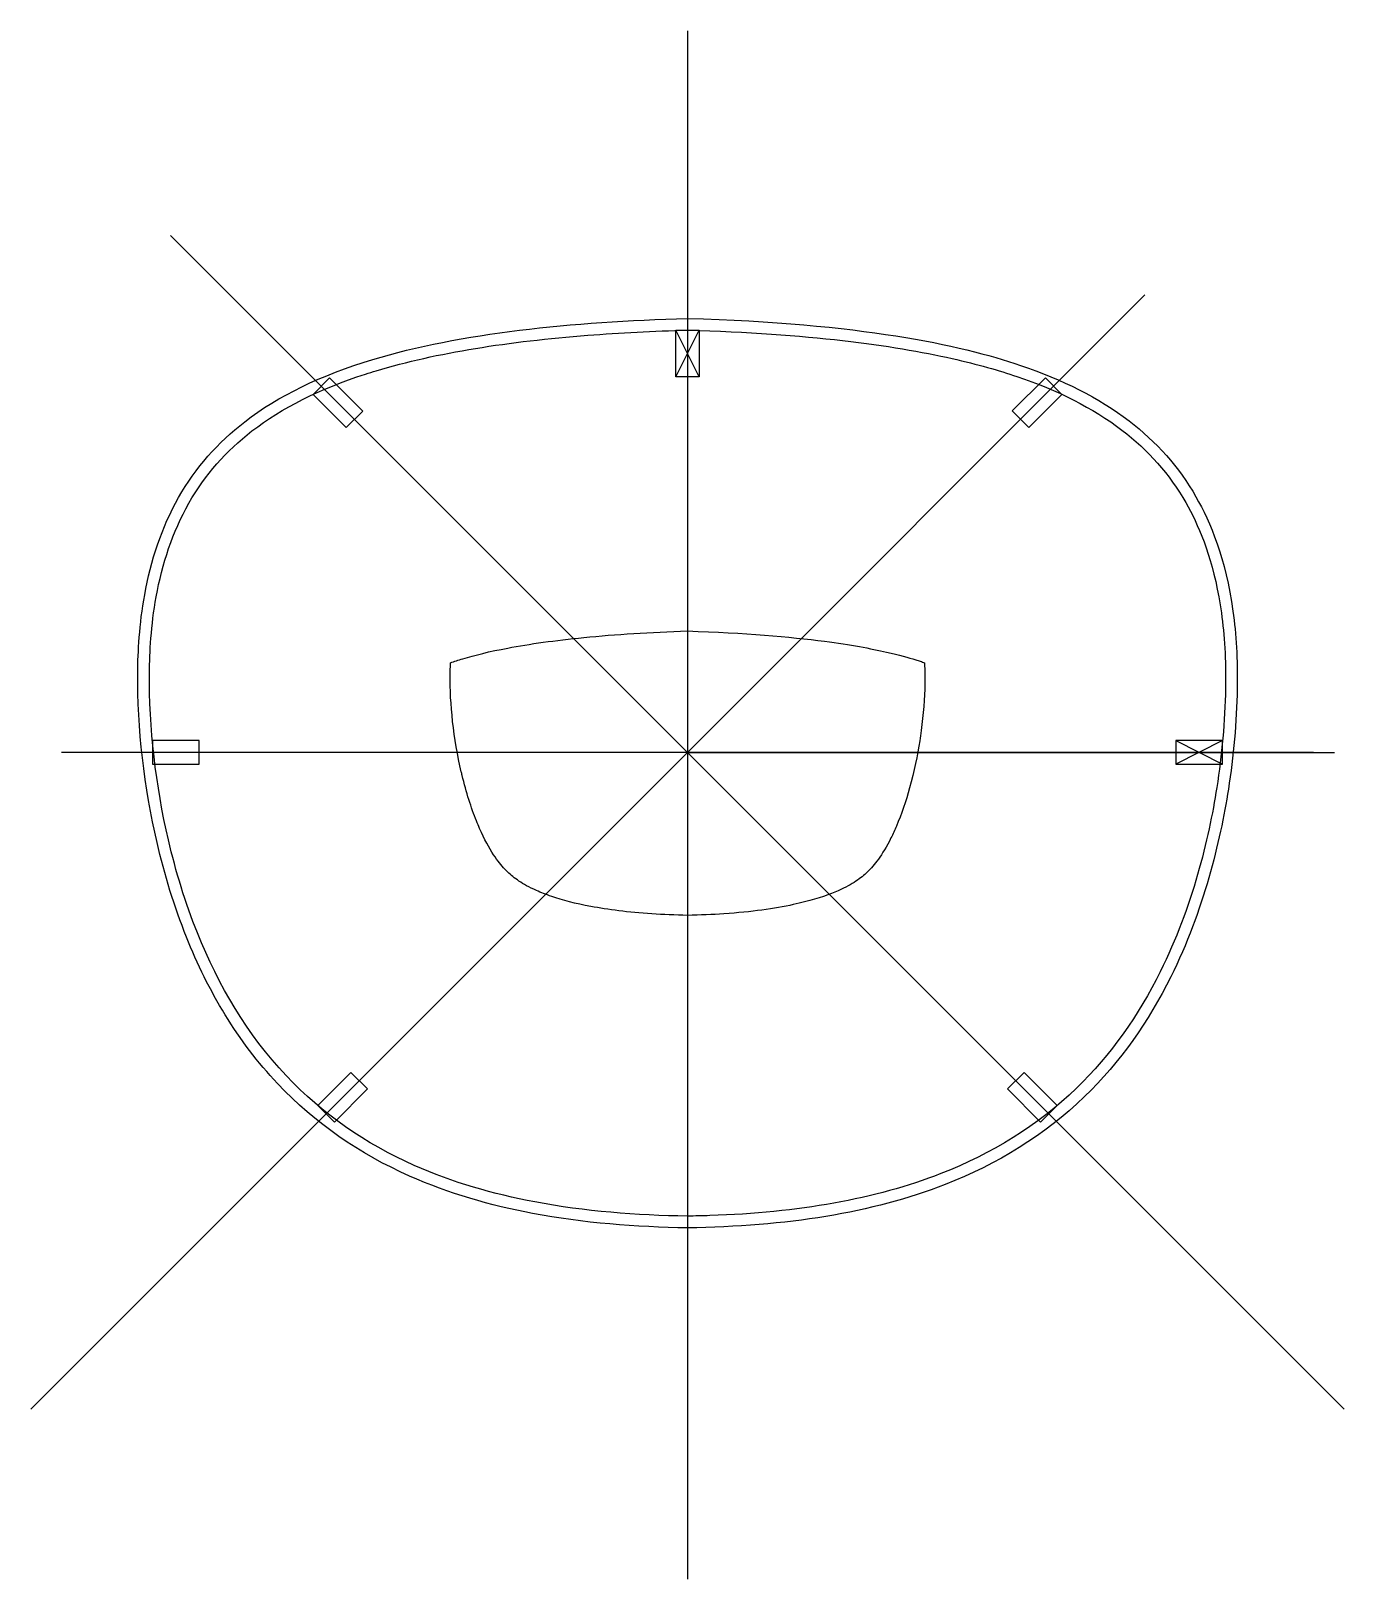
# Model space of a CAD drawing. Header units: inches. Extents: x -21 to 21, y -29.4 to 20.2.
import ezdxf

# ---------------------------------------------------------------- set-up
doc = ezdxf.new("R2010")
doc.units = ezdxf.units.IN
doc.layers.get('0').update_dxf_attribs({"linetype": 'CONTINUOUS'})

msp = doc.modelspace()

# ---------------------------------------------------------------- linework, layer by layer
for p, q in [((0, 20.18), (0, -29.365)), ((0, -2.908), (-16.544, 13.636)), ((0, -2.908), (14.642, 11.734)), ((-0.375, 9.106), (-0.375, 10.606)), ((-0.375, 10.606), (0.375, 10.606)), ((0.375, 9.106), (-0.375, 10.606)), ((-0.375, 9.106), (0.375, 10.606)), ((0.375, 10.606), (0.375, 9.106)), ((0.375, 9.106), (-0.375, 9.106)), ((0, 0.977), (0, -8.124)), ((0, 0.977), (0, -8.124)), ((0, -2.908), (-21.015, -23.923)), ((0, -2.908), (-20.036, -2.908)), ((0, -2.908), (17.091, -2.908)), ((0, -2.908), (21.015, -23.923)), ((0, -2.908), (0, -19.92)), ((0, -2.908), (20.706, -2.908)), ((17.128, -2.533), (15.628, -2.533)), ((15.628, -2.533), (15.628, -3.283)), ((17.128, -2.533), (15.628, -3.283)), ((15.628, -2.533), (17.128, -3.283)), ((17.128, -3.283), (17.128, -2.533)), ((15.628, -3.283), (17.128, -3.283))]:
    msp.add_line(p, q)
for points in [[(-11.456, 9.078), (-11.986, 8.548), (-10.925, 7.487), (-10.395, 8.017)], [(11.456, 9.078), (11.986, 8.548), (10.925, 7.487), (10.395, 8.018)], [(-15.628, -2.533), (-17.128, -2.533), (-17.128, -3.283), (-15.628, -3.283)], [(20.036, -2.908), (0, -2.908)], [(-11.303, -14.741), (-10.242, -13.681), (-10.773, -13.15), (-11.833, -14.211)], [(10.242, -13.681), (10.773, -13.15), (11.833, -14.211), (11.303, -14.741)]]:
    msp.add_lwpolyline(points, close=True)
for points, knots in [([(0, -18.125), (-1.651, -18.103), (-3.334, -17.972), (-6.309, -17.409), (-7.64, -17.026), (-10.5, -15.755), (-11.914, -14.787), (-14.399, -12.153), (-15.345, -10.549), (-16.429, -7.843), (-16.741, -6.82), (-17.389, -4.038), (-17.615, -2.138), (-17.59, 0.304), (-17.549, 1.179), (-17.177, 3.225), (-16.835, 4.284), (-15.745, 6.203), (-15.039, 7.003), (-13.091, 8.508), (-11.74, 9.162), (-7.268, 10.512), (-3.716, 10.874), (0, 10.981)], [-257.932302, -257.932302, -257.932302, -257.932302, -227.764797, -227.764797, -202.677589, -202.677589, -170.690518, -170.690518, -136.677012, -136.677012, -117.344215, -117.344215, -84.332103, -84.332103, -72.285682, -72.285682, -58.629766, -58.629766, -45.11536, -45.11536, -28.325845, -28.325845, 0, 0, 0, 0]), ([(0, -18.125), (-1.651, -18.103), (-3.334, -17.972), (-6.309, -17.409), (-7.64, -17.026), (-10.5, -15.755), (-11.914, -14.787), (-14.399, -12.153), (-15.345, -10.549), (-16.429, -7.843), (-16.741, -6.82), (-17.389, -4.038), (-17.615, -2.138), (-17.59, 0.304), (-17.549, 1.179), (-17.177, 3.225), (-16.835, 4.284), (-15.745, 6.203), (-15.039, 7.003), (-13.091, 8.508), (-11.74, 9.162), (-7.268, 10.512), (-3.716, 10.874), (0, 10.981)], [-257.932302, -257.932302, -257.932302, -257.932302, -227.764797, -227.764797, -202.677589, -202.677589, -170.690518, -170.690518, -136.677012, -136.677012, -117.344215, -117.344215, -84.332103, -84.332103, -72.285682, -72.285682, -58.629766, -58.629766, -45.11536, -45.11536, -28.325845, -28.325845, 0, 0, 0, 0]), ([(0, 10.981), (5.537, 10.822), (8.69, 10.146), (11.997, 9.024), (13.159, 8.448), (15.011, 7.031), (15.726, 6.23), (16.735, 4.466), (17.226, 3.295), (17.561, 0.873), (17.61, 0.08), (17.578, -1.938), (17.478, -3.032), (17.049, -5.758), (16.524, -7.971), (14.759, -11.521), (13.856, -12.817), (11.418, -15.173), (9.917, -16.087), (5.907, -17.652), (3.155, -18.083), (0, -18.125)], [-267.719982, -267.719982, -267.719982, -267.719982, -210.099599, -210.099599, -171.094675, -171.094675, -135.943525, -135.943525, -106.496343, -106.496343, -93.709235, -93.709235, -79.255482, -79.255482, -56.491426, -56.491426, -41.231243, -41.231243, -24.0462, -24.0462, 0, 0, 0, 0]), ([(0, 10.981), (5.537, 10.822), (8.69, 10.146), (11.997, 9.024), (13.159, 8.448), (15.011, 7.031), (15.726, 6.23), (16.735, 4.466), (17.226, 3.295), (17.561, 0.873), (17.61, 0.08), (17.578, -1.938), (17.478, -3.032), (17.049, -5.758), (16.524, -7.971), (14.759, -11.521), (13.856, -12.817), (11.418, -15.173), (9.917, -16.087), (5.907, -17.652), (3.155, -18.083), (0, -18.125)], [-267.719982, -267.719982, -267.719982, -267.719982, -210.099599, -210.099599, -171.094675, -171.094675, -135.943525, -135.943525, -106.496343, -106.496343, -93.709235, -93.709235, -79.255482, -79.255482, -56.491426, -56.491426, -41.231243, -41.231243, -24.0462, -24.0462, 0, 0, 0, 0]), ([(0, -17.75), (-1.633, -17.728), (-3.293, -17.598), (-4.888, -17.296), (-6.216, -17.045), (-7.519, -16.67), (-8.745, -16.125), (-10.308, -15.431), (-11.677, -14.492), (-12.846, -13.253), (-14.089, -11.936), (-15.011, -10.374), (-15.688, -8.684), (-16.073, -7.723), (-16.38, -6.719), (-16.615, -5.708), (-17.017, -3.981), (-17.24, -2.108), (-17.222, -0.352), (-17.215, 0.288), (-17.174, 1.141), (-17.006, 2.071), (-16.814, 3.125), (-16.484, 4.143), (-15.961, 5.064), (-15.444, 5.975), (-14.773, 6.734), (-13.941, 7.378), (-12.981, 8.12), (-11.784, 8.721), (-10.312, 9.198), (-10.198, 9.234), (-10.084, 9.27), (-9.967, 9.305), (-8.025, 9.892), (-5.696, 10.246), (-3.194, 10.441), (-2.154, 10.522), (-1.085, 10.575), (0, 10.606)], [-257.901693, -257.901693, -257.901693, -257.901693, -227.764797, -227.764797, -227.764797, -202.677589, -202.677589, -202.677589, -170.690518, -170.690518, -170.690518, -136.677012, -136.677012, -136.677012, -117.344215, -117.344215, -117.344215, -84.332103, -84.332103, -84.332103, -72.285682, -72.285682, -72.285682, -58.629766, -58.629766, -58.629766, -45.11536, -45.11536, -45.11536, -29.524474, -29.524474, -29.524474, -28.325845, -28.325845, -28.325845, -8.33538, -8.33538, -8.33538, -0.027549, -0.027549, -0.027549, -0.027549]), ([(0, 10.606), (3.865, 10.494), (6.551, 10.13), (8.474, 9.696), (9.289, 9.512), (9.967, 9.316), (10.542, 9.122), (11.848, 8.679), (12.972, 8.119), (13.906, 7.405), (14.747, 6.761), (15.426, 6), (15.95, 5.084), (16.341, 4.399), (16.76, 3.432), (17.007, 2.065), (17.037, 1.901), (17.064, 1.731), (17.088, 1.555), (17.187, 0.842), (17.235, 0.069), (17.22, -0.862), (17.204, -1.913), (17.105, -2.99), (16.941, -4.033), (16.682, -5.675), (16.164, -7.852), (15.131, -9.929), (14.439, -11.321), (13.561, -12.581), (12.449, -13.655), (11.196, -14.866), (9.741, -15.753), (8.109, -16.39), (6.005, -17.211), (3.54, -17.639), (0.72, -17.733), (0.482, -17.741), (0.242, -17.746), (0, -17.75)], [-267.682365, -267.682365, -267.682365, -267.682365, -227.247244, -227.247244, -227.247244, -210.099599, -210.099599, -210.099599, -171.094675, -171.094675, -171.094675, -135.943525, -135.943525, -135.943525, -109.650964, -109.650964, -109.650964, -106.496343, -106.496343, -106.496343, -93.709235, -93.709235, -93.709235, -79.255482, -79.255482, -79.255482, -56.491426, -56.491426, -56.491426, -41.231243, -41.231243, -41.231243, -24.0462, -24.0462, -24.0462, -1.878506, -1.878506, -1.878506, -0.012764, -0.012764, -0.012764, -0.012764]), ([(-7.582, -0.04), (-7.47, 0.001), (-7.338, 0.045), (-7.186, 0.091), (-6.821, 0.201), (-6.332, 0.322), (-5.752, 0.431), (-5.057, 0.562), (-4.23, 0.678), (-3.318, 0.768), (-2.303, 0.869), (-1.181, 0.938), (0, 0.977)], [-31.519012, -31.519012, -31.519012, -31.519012, -28.325845, -28.325845, -28.325845, -20.544658, -20.544658, -20.544658, -11.21619, -11.21619, -11.21619, -0.839808, -0.839808, -0.839808, -0.839808]), ([(0, 0.977), (1.838, 0.916), (3.278, 0.791), (4.385, 0.646), (5.226, 0.537), (5.874, 0.416), (6.368, 0.304), (6.774, 0.213), (7.076, 0.127), (7.308, 0.053), (7.358, 0.037), (7.406, 0.022), (7.45, 0.007), (7.497, -0.009), (7.541, -0.025), (7.582, -0.04)], [-266.564254, -266.564254, -266.564254, -266.564254, -244.153951, -244.153951, -244.153951, -227.126775, -227.126775, -227.126775, -213.133925, -213.133925, -213.133925, -210.099599, -210.099599, -210.099599, -206.8656, -206.8656, -206.8656, -206.8656]), ([(0, -8.124), (-0.787, -8.109), (-1.534, -8.06), (-2.201, -7.978), (-2.519, -7.939), (-2.819, -7.892), (-3.097, -7.839), (-3.581, -7.748), (-4.001, -7.637), (-4.347, -7.519), (-4.531, -7.457), (-4.694, -7.393), (-4.836, -7.329), (-5.072, -7.225), (-5.249, -7.124), (-5.394, -7.028), (-5.538, -6.932), (-5.652, -6.839), (-5.765, -6.729), (-5.792, -6.703), (-5.818, -6.676), (-5.845, -6.648), (-5.958, -6.528), (-6.078, -6.38), (-6.206, -6.183), (-6.35, -5.965), (-6.503, -5.687), (-6.654, -5.343), (-6.687, -5.266), (-6.721, -5.186), (-6.754, -5.103), (-6.922, -4.685), (-7.082, -4.183), (-7.213, -3.643), (-7.222, -3.605), (-7.231, -3.566), (-7.241, -3.526), (-7.359, -3.019), (-7.456, -2.459), (-7.517, -1.916), (-7.576, -1.391), (-7.602, -0.88), (-7.597, -0.449), (-7.596, -0.315), (-7.592, -0.189), (-7.584, -0.068), (-7.583, -0.059), (-7.583, -0.049), (-7.582, -0.04)], [-256.830611, -256.830611, -256.830611, -256.830611, -237.162308, -237.162308, -237.162308, -227.764797, -227.764797, -227.764797, -211.398439, -211.398439, -211.398439, -202.677589, -202.677589, -202.677589, -188.292318, -188.292318, -188.292318, -174.039046, -174.039046, -174.039046, -170.690518, -170.690518, -170.690518, -156.280849, -156.280849, -156.280849, -140.245779, -140.245779, -140.245779, -136.677012, -136.677012, -136.677012, -118.642029, -118.642029, -118.642029, -117.344215, -117.344215, -117.344215, -100.549423, -100.549423, -100.549423, -84.332103, -84.332103, -84.332103, -79.244475, -79.244475, -79.244475, -78.839395, -78.839395, -78.839395, -78.839395]), ([(7.582, -0.04), (7.585, -0.076), (7.587, -0.116), (7.589, -0.159), (7.596, -0.299), (7.6, -0.478), (7.597, -0.709), (7.589, -1.166), (7.55, -1.691), (7.48, -2.212), (7.466, -2.32), (7.45, -2.429), (7.433, -2.537), (7.36, -2.996), (7.253, -3.524), (7.11, -4.04), (6.99, -4.473), (6.844, -4.897), (6.687, -5.266), (6.63, -5.4), (6.572, -5.526), (6.513, -5.644), (6.373, -5.926), (6.236, -6.148), (6.11, -6.325), (5.987, -6.496), (5.874, -6.624), (5.76, -6.734), (5.647, -6.843), (5.533, -6.935), (5.389, -7.031), (5.242, -7.129), (5.062, -7.23), (4.824, -7.335), (4.757, -7.364), (4.686, -7.394), (4.611, -7.423), (4.295, -7.546), (3.892, -7.671), (3.386, -7.781), (2.788, -7.91), (2.047, -8.016), (1.165, -8.075), (0.8, -8.1), (0.412, -8.116), (0, -8.124)], [-101.262877, -101.262877, -101.262877, -101.262877, -99.503842, -99.503842, -99.503842, -93.709235, -93.709235, -93.709235, -81.751771, -81.751771, -81.751771, -79.255482, -79.255482, -79.255482, -68.644221, -68.644221, -68.644221, -59.725234, -59.725234, -59.725234, -56.491426, -56.491426, -56.491426, -48.74676, -48.74676, -48.74676, -41.231243, -41.231243, -41.231243, -33.805966, -33.805966, -33.805966, -26.176123, -26.176123, -26.176123, -24.0462, -24.0462, -24.0462, -15.20308, -15.20308, -15.20308, -4.775045, -4.775045, -4.775045, -0.460671, -0.460671, -0.460671, -0.460671])]:
    msp.add_open_spline(points, degree=3, knots=knots)

doc.saveas('drawing.dxf')
